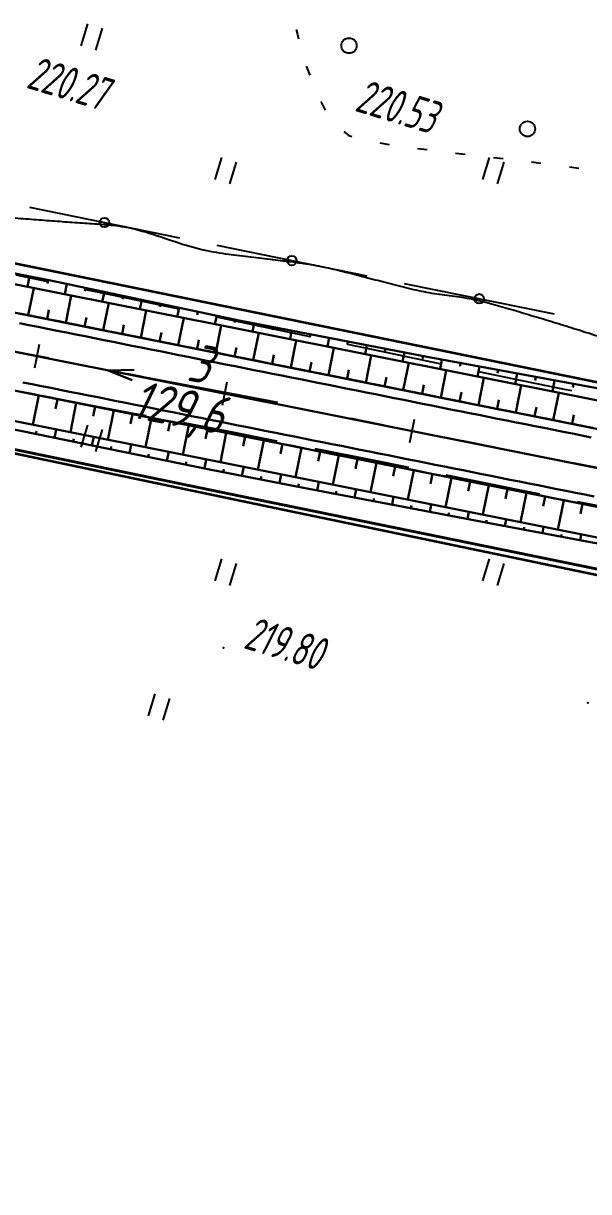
# Model space of a CAD drawing. Header units: millimetres. Extents: x -1799 to 6962, y -1020 to 4121.
# Drawn here: x 884.3 to 943.4, y 2958.7 to 3081 of the extents above; entities that cross this region are included whole.
import ezdxf

# ---------------------------------------------------------------- set-up
doc = ezdxf.new("R2010")
doc.units = ezdxf.units.MM
doc.linetypes.add('CONTI', pattern=[0])
doc.linetypes.add('STROT', pattern=[1.7, 0.5, -1.2])
for name, color, linetype, lineweight in [('10', 1, 'Continuous', 35), ('КОПИЯ_ОСЬ_13_ОТКОСЫ', 7, 'Continuous', 30), ('КОПИЯ_ОСЬ_ГРАНИЦЫ_ПОЛОС', 7, 'Continuous', 30), ('ОСЬ_ВЕРХ_ПОКРЫТИЯ_ГРАНИЦЫ_ПОЛОС', 7, 'Continuous', 30), ('ОСЬ_ВЕРХ_ПОКРЫТИЯ_ОСЬ', 1, 'Continuous', 30), ('Уклоны ПЧ', 5, 'Continuous', 30)]:
    doc.layers.add(name, color=color, linetype=linetype, lineweight=lineweight)
for name, color, linetype in [('_Ростелеком', 6, 'Continuous'), ('GOR_BDEFAULT', 212, 'CONTI'), ('PI_OTDEFAULT', 172, 'CONTI'), ('PI_TTDEFAULT', 5, 'CONTI'), ('PLN_O', 7, 'CONTI'), ('SIT_LDEFAULT', 7, 'CONTI'), ('ZAPSKDEFAULT', 7, 'CONTI'), ('КОПИЯ_ОСЬ_ТАНГЕНСЫ', 1, 'Continuous'), ('ОСЬ_ВЕРХ_ПОКРЫТИЯ_ПИКЕТЫ', 1, 'Continuous'), ('ОСЬ_ВЕРХ_ПОКРЫТИЯ_ТАНГЕНСЫ', 1, 'Continuous'), ('разметка', 7, 'Continuous')]:
    doc.layers.add(name, color=color, linetype=linetype)
doc.styles.add('eskd', font='spds.shx', dxfattribs={"width": 1.2, "oblique": 15})
doc.styles.add('STYLE1', font='romand.shx', dxfattribs={"width": 0.9})
doc.styles.add('ГОСТ', font='', dxfattribs={"oblique": 15, "height": 4})
doc.styles.get('ГОСТ').set_extended_font_data('GOST type A')
doc.linetypes.add('кабель_связи_проект.', pattern='A,10,-1,["/",STYLE1,S=3,R=0,X=0,Y=-1.5],-4.1', length=15.1)

# ---------------------------------------------------------------- blocks, each defined once
blk = doc.blocks.new('BL_2011')
at = {"color": 0}
for p, q in [((0, 0), (0, 2.4)), ((1.6, 0), (1.6, 2.4))]:
    blk.add_line(p, q, dxfattribs=at)
blk = doc.blocks.new('BL_2002')
at = {"color": 0}
blk.add_circle((0, 0), 0.8, dxfattribs=at)
blk = doc.blocks.new('Стрелка')
at = {"layer": 'Уклоны ПЧ', "ltscale": 2}
for points in [[(-0.02, -0.05), (-0.02, 17.97)], [(-0.02, -0.05), (-0.58, 2.62)], [(-0.02, -0.05), (0.53, 2.62)]]:
    blk.add_lwpolyline(points, dxfattribs=at)

msp = doc.modelspace()

# ---------------------------------------------------------------- linework, layer by layer
at = {"layer": '10'}
for points in [[(-360.39, 3343.98), (-65.03, 3344.87), (87.16, 3350.87), (108.64, 3348.19), (148.58, 3330.11), (255.1, 3267.82), (280.33, 3251.41), (314.65, 3229.09), (366.26, 3197.31), (410.92, 3168.51), (446.74, 3154.31), (486.35, 3141.69), (517.02, 3127.88), (586.85, 3116.46), (604.34, 3112.89), (723.31, 3088.59), (842.11, 3064.31), (1030.23, 3025.88), (1104.98, 3010.61)], [(1051.21, 3001.58), (974.51, 3016.91), (912.27, 3029.91), (802.72, 3052.77), (731.25, 3067.83), (636.78, 3087.13), (493.46, 3112.21), (494.99, 3106.72), (485.32, 3108.34), (431.47, 3127.8), (399.29, 3139.15), (370.15, 3158.46), (256.96, 3237.54), (178.33, 3282.64), (135.32, 3306.77), (116.47, 3313.34), (93.11, 3317.06), (-267.68, 3313.81), (-292.89, 3314.1), (-344.73, 3319.75)]]:
    msp.add_lwpolyline(points, dxfattribs=at)
at = {"layer": '_Ростелеком', "linetype": 'кабель_связи_проект.', "lineweight": 40, "ltscale": 0.25}
msp.add_lwpolyline([(493.48, 3112.58), (557.68, 3101.61), (635.13, 3087.42), (695.17, 3075.2), (745.34, 3064.92), (777.19, 3058.43), (806.91, 3052.19), (907.01, 3031.5), (1005.3, 3011.43), (1187.78, 2973.66)], dxfattribs=at)
at = {"layer": 'GOR_BDEFAULT', "color": 212, "elevation": 220, "flags": 128}
msp.add_lwpolyline([(1029.21, 3051.47), (1028.95, 3051.25), (1028.67, 3051), (1028.36, 3050.74), (1028.03, 3050.45), (1027.69, 3050.16), (1027.33, 3049.85), (1026.97, 3049.53), (1026.6, 3049.22), (1026.22, 3048.9), (1025.86, 3048.59), (1025.5, 3048.28), (1025.15, 3047.98), (1024.81, 3047.7), (1024.5, 3047.44), (1024.2, 3047.2), (1023.94, 3046.98), (1023.69, 3046.78), (1023.47, 3046.61), (1023.28, 3046.46), (1023.1, 3046.32), (1022.93, 3046.2), (1022.79, 3046.09), (1022.65, 3046), (1022.53, 3045.92), (1022.42, 3045.85), (1022.32, 3045.78), (1022.22, 3045.73), (1022.12, 3045.67), (1022.03, 3045.62), (1021.94, 3045.57), (1021.85, 3045.52), (1021.75, 3045.47), (1021.66, 3045.42), (1021.56, 3045.36), (1021.46, 3045.31), (1021.36, 3045.25), (1021.26, 3045.19), (1021.15, 3045.14), (1021.05, 3045.08), (1020.94, 3045.02), (1020.83, 3044.96), (1020.72, 3044.89), (1020.6, 3044.83), (1020.49, 3044.76), (1020.37, 3044.69), (1020.24, 3044.63), (1020.12, 3044.56), (1020, 3044.48), (1019.87, 3044.41), (1019.74, 3044.34), (1019.61, 3044.27), (1019.47, 3044.2), (1019.34, 3044.13), (1019.2, 3044.07), (1019.06, 3044), (1018.92, 3043.94), (1018.77, 3043.88), (1018.63, 3043.82), (1018.48, 3043.77), (1018.33, 3043.72), (1018.18, 3043.68), (1018.03, 3043.64), (1017.88, 3043.6), (1017.72, 3043.57), (1017.57, 3043.54), (1017.41, 3043.51), (1017.25, 3043.48), (1017.09, 3043.46), (1016.92, 3043.44), (1016.75, 3043.42), (1016.59, 3043.4), (1016.42, 3043.38), (1016.24, 3043.36), (1016.07, 3043.34), (1015.89, 3043.32), (1015.72, 3043.3), (1015.53, 3043.28), (1015.35, 3043.26), (1015.17, 3043.24), (1014.98, 3043.22), (1014.79, 3043.2), (1014.6, 3043.18), (1014.41, 3043.16), (1014.21, 3043.14), (1014.01, 3043.11), (1013.81, 3043.09), (1013.61, 3043.07), (1013.4, 3043.04), (1013.2, 3043.02), (1012.99, 3043), (1012.78, 3042.97), (1012.56, 3042.95), (1012.34, 3042.93), (1012.13, 3042.9), (1011.9, 3042.88), (1011.68, 3042.85), (1011.45, 3042.83), (1011.22, 3042.8), (1010.99, 3042.78), (1010.76, 3042.75), (1010.52, 3042.72), (1010.28, 3042.7), (1010.03, 3042.67), (1009.79, 3042.64), (1009.53, 3042.61), (1009.28, 3042.58), (1009.02, 3042.55), (1008.76, 3042.52), (1008.48, 3042.48), (1008.2, 3042.44), (1007.9, 3042.39), (1007.59, 3042.34), (1007.27, 3042.28), (1006.93, 3042.22), (1006.57, 3042.15), (1006.19, 3042.06), (1005.79, 3041.97), (1005.36, 3041.87), (1004.91, 3041.75), (1004.43, 3041.63), (1003.93, 3041.49), (1003.4, 3041.34), (1002.85, 3041.18), (1002.28, 3041.01), (1001.7, 3040.84), (1001.12, 3040.67), (1000.52, 3040.49), (999.93, 3040.31), (999.33, 3040.14), (998.75, 3039.97), (998.17, 3039.8), (997.61, 3039.65), (997.07, 3039.5), (996.55, 3039.37), (996.05, 3039.24), (995.59, 3039.14), (995.15, 3039.05), (994.74, 3038.97), (994.35, 3038.91), (993.98, 3038.85), (993.64, 3038.81), (993.31, 3038.77), (992.99, 3038.75), (992.69, 3038.73), (992.4, 3038.72), (992.12, 3038.71), (991.84, 3038.71), (991.57, 3038.71), (991.31, 3038.72), (991.04, 3038.72), (990.77, 3038.73), (990.5, 3038.73), (990.23, 3038.74), (989.96, 3038.74), (989.69, 3038.75), (989.41, 3038.75), (989.13, 3038.76), (988.86, 3038.77), (988.58, 3038.77), (988.3, 3038.78), (988.01, 3038.79), (987.73, 3038.79), (987.44, 3038.8), (987.15, 3038.81), (986.87, 3038.82), (986.57, 3038.83), (986.28, 3038.84), (985.99, 3038.85), (985.69, 3038.86), (985.4, 3038.87), (985.1, 3038.88), (984.8, 3038.9), (984.5, 3038.91), (984.2, 3038.93), (983.9, 3038.95), (983.59, 3038.98), (983.29, 3039.01), (982.98, 3039.04), (982.68, 3039.07), (982.37, 3039.11), (982.06, 3039.15), (981.75, 3039.2), (981.44, 3039.25), (981.13, 3039.3), (980.81, 3039.36), (980.5, 3039.42), (980.19, 3039.48), (979.87, 3039.55), (979.55, 3039.61), (979.24, 3039.68), (978.92, 3039.75), (978.6, 3039.83), (978.28, 3039.9), (977.96, 3039.97), (977.64, 3040.05), (977.32, 3040.13), (976.99, 3040.2), (976.67, 3040.28), (976.35, 3040.36), (976.02, 3040.44), (975.7, 3040.52), (975.37, 3040.6), (975.04, 3040.68), (974.71, 3040.76), (974.39, 3040.84), (974.06, 3040.92), (973.73, 3041), (973.4, 3041.08), (973.07, 3041.16), (972.73, 3041.25), (972.4, 3041.33), (972.07, 3041.41), (971.74, 3041.49), (971.4, 3041.58), (971.07, 3041.66), (970.74, 3041.74), (970.4, 3041.83), (970.07, 3041.91), (969.73, 3041.99), (969.39, 3042.08), (969.06, 3042.16), (968.72, 3042.24), (968.39, 3042.33), (968.05, 3042.41), (967.71, 3042.49), (967.38, 3042.58), (967.04, 3042.66), (966.71, 3042.74), (966.37, 3042.83), (966.05, 3042.91), (965.72, 3042.99), (965.41, 3043.07), (965.1, 3043.14), (964.79, 3043.22), (964.5, 3043.29), (964.21, 3043.36), (963.94, 3043.43), (963.68, 3043.49), (963.43, 3043.55), (963.19, 3043.6), (962.97, 3043.65), (962.76, 3043.7), (962.56, 3043.75), (962.37, 3043.79), (962.19, 3043.83), (962.01, 3043.87), (961.84, 3043.91), (961.66, 3043.94), (961.49, 3043.98), (961.31, 3044.02), (961.13, 3044.06), (960.94, 3044.1), (960.74, 3044.14), (960.54, 3044.19), (960.32, 3044.24), (960.09, 3044.3), (959.84, 3044.35), (959.59, 3044.41), (959.32, 3044.48), (959.04, 3044.55), (958.75, 3044.62), (958.46, 3044.69), (958.15, 3044.76), (957.84, 3044.84), (957.53, 3044.92), (957.21, 3044.99), (956.89, 3045.07), (956.57, 3045.15), (956.24, 3045.23), (955.92, 3045.31), (955.59, 3045.4), (955.27, 3045.48), (954.94, 3045.56), (954.62, 3045.63), (954.3, 3045.71), (953.98, 3045.79), (953.66, 3045.87), (953.34, 3045.95), (953.03, 3046.03), (952.71, 3046.1), (952.39, 3046.18), (952.08, 3046.25), (951.77, 3046.33), (951.45, 3046.4), (951.14, 3046.48), (950.83, 3046.55), (950.52, 3046.62), (950.22, 3046.69), (949.91, 3046.76), (949.61, 3046.83), (949.3, 3046.9), (949, 3046.98), (948.7, 3047.05), (948.4, 3047.12), (948.1, 3047.19), (947.81, 3047.26), (947.51, 3047.34), (947.22, 3047.41), (946.92, 3047.49), (946.63, 3047.57), (946.34, 3047.65), (946.05, 3047.73), (945.77, 3047.81), (945.48, 3047.9), (945.2, 3047.98), (944.91, 3048.07), (944.63, 3048.16), (944.35, 3048.24), (944.07, 3048.33), (943.79, 3048.42), (943.51, 3048.51), (943.24, 3048.59), (942.96, 3048.68), (942.69, 3048.77), (942.41, 3048.86), (942.14, 3048.94), (941.87, 3049.03), (941.6, 3049.11), (941.33, 3049.2), (941.06, 3049.28), (940.79, 3049.36), (940.53, 3049.44), (940.26, 3049.53), (939.99, 3049.61), (939.73, 3049.69), (939.47, 3049.77), (939.2, 3049.85), (938.94, 3049.93), (938.68, 3050.01), (938.42, 3050.08), (938.16, 3050.16), (937.91, 3050.24), (937.65, 3050.32), (937.39, 3050.39), (937.14, 3050.47), (936.88, 3050.55), (936.63, 3050.62), (936.38, 3050.7), (936.12, 3050.78), (935.87, 3050.85), (935.62, 3050.93), (935.37, 3051), (935.12, 3051.07), (934.87, 3051.15), (934.63, 3051.22), (934.38, 3051.29), (934.13, 3051.36), (933.89, 3051.43), (933.64, 3051.5), (933.4, 3051.57), (933.15, 3051.64), (932.91, 3051.71), (932.66, 3051.77), (932.41, 3051.83), (932.17, 3051.89), (931.92, 3051.95), (931.67, 3052), (931.42, 3052.06), (931.17, 3052.11), (930.92, 3052.15), (930.67, 3052.2), (930.41, 3052.24), (930.16, 3052.28), (929.9, 3052.32), (929.65, 3052.35), (929.39, 3052.39), (929.13, 3052.42), (928.87, 3052.45), (928.61, 3052.49), (928.34, 3052.52), (928.08, 3052.56), (927.81, 3052.6), (927.55, 3052.64), (927.28, 3052.68), (927.01, 3052.72), (926.75, 3052.77), (926.48, 3052.82), (926.21, 3052.87), (925.94, 3052.93), (925.66, 3052.99), (925.39, 3053.05), (925.12, 3053.11), (924.85, 3053.18), (924.58, 3053.24), (924.31, 3053.31), (924.04, 3053.38), (923.76, 3053.44), (923.49, 3053.51), (923.22, 3053.58), (922.95, 3053.65), (922.69, 3053.72), (922.42, 3053.79), (922.15, 3053.85), (921.89, 3053.92), (921.62, 3053.99), (921.36, 3054.06), (921.09, 3054.12), (920.83, 3054.19), (920.57, 3054.26), (920.31, 3054.33), (920.05, 3054.39), (919.79, 3054.46), (919.53, 3054.52), (919.27, 3054.59), (919.01, 3054.66), (918.76, 3054.72), (918.5, 3054.79), (918.24, 3054.86), (917.99, 3054.92), (917.73, 3054.98), (917.48, 3055.05), (917.23, 3055.11), (916.97, 3055.17), (916.72, 3055.23), (916.46, 3055.29), (916.21, 3055.35), (915.95, 3055.41), (915.7, 3055.46), (915.44, 3055.51), (915.18, 3055.57), (914.92, 3055.61), (914.66, 3055.66), (914.4, 3055.7), (914.14, 3055.75), (913.88, 3055.79), (913.62, 3055.83), (913.35, 3055.87), (913.09, 3055.9), (912.82, 3055.94), (912.55, 3055.98), (912.29, 3056.01), (912.02, 3056.04), (911.74, 3056.08), (911.47, 3056.11), (911.2, 3056.14), (910.92, 3056.18), (910.65, 3056.21), (910.37, 3056.24), (910.09, 3056.28), (909.81, 3056.31), (909.53, 3056.35), (909.24, 3056.38), (908.96, 3056.41), (908.67, 3056.45), (908.38, 3056.48), (908.1, 3056.51), (907.81, 3056.55), (907.51, 3056.58), (907.22, 3056.62), (906.93, 3056.65), (906.63, 3056.69), (906.34, 3056.72), (906.04, 3056.76), (905.74, 3056.8), (905.43, 3056.84), (905.12, 3056.89), (904.81, 3056.93), (904.49, 3056.99), (904.17, 3057.04), (903.84, 3057.11), (903.51, 3057.17), (903.17, 3057.25), (902.82, 3057.33), (902.46, 3057.42), (902.09, 3057.51), (901.72, 3057.62), (901.34, 3057.73), (900.95, 3057.85), (900.56, 3057.98), (900.17, 3058.1), (899.77, 3058.23), (899.38, 3058.36), (898.98, 3058.5), (898.59, 3058.63), (898.21, 3058.75), (897.82, 3058.88), (897.45, 3059), (897.08, 3059.11), (896.73, 3059.21), (896.38, 3059.31), (896.05, 3059.4), (895.73, 3059.47), (895.42, 3059.54), (895.12, 3059.6), (894.83, 3059.66), (894.55, 3059.7), (894.28, 3059.74), (894.01, 3059.78), (893.75, 3059.81), (893.49, 3059.84), (893.23, 3059.86), (892.98, 3059.88), (892.73, 3059.9), (892.48, 3059.92), (892.23, 3059.94), (891.98, 3059.95), (891.73, 3059.97), (891.48, 3059.99), (891.22, 3060.01), (890.97, 3060.03), (890.71, 3060.04), (890.45, 3060.06), (890.2, 3060.08), (889.94, 3060.1), (889.68, 3060.12), (889.41, 3060.14), (889.15, 3060.15), (888.89, 3060.17), (888.62, 3060.19), (888.36, 3060.21), (888.09, 3060.23), (887.83, 3060.25), (887.56, 3060.27), (887.29, 3060.29), (887.02, 3060.31), (886.75, 3060.33), (886.47, 3060.35), (886.2, 3060.37), (885.93, 3060.39), (885.65, 3060.41), (885.37, 3060.43), (885.1, 3060.45), (884.82, 3060.47), (884.54, 3060.49), (884.26, 3060.51), (883.98, 3060.53), (883.7, 3060.56), (883.42, 3060.58), (883.13, 3060.6), (882.85, 3060.63), (882.57, 3060.66), (882.29, 3060.7), (882.01, 3060.73), (881.74, 3060.78), (881.46, 3060.83), (881.19, 3060.88), (880.91, 3060.94), (880.65, 3061.01), (880.38, 3061.09), (880.12, 3061.18), (879.86, 3061.27), (879.6, 3061.37), (879.35, 3061.48), (879.1, 3061.6), (878.85, 3061.72), (878.61, 3061.85), (878.37, 3061.99), (878.13, 3062.12), (877.9, 3062.27), (877.67, 3062.41), (877.44, 3062.55), (877.22, 3062.7), (877, 3062.84), (876.78, 3062.99), (876.57, 3063.13), (876.36, 3063.28), (876.15, 3063.42), (875.95, 3063.55), (875.75, 3063.69), (875.55, 3063.82), (875.36, 3063.95), (875.16, 3064.08), (874.97, 3064.21), (874.79, 3064.34), (874.6, 3064.46), (874.42, 3064.58), (874.24, 3064.7), (874.07, 3064.82), (873.89, 3064.94), (873.72, 3065.06), (873.55, 3065.17), (873.38, 3065.28), (873.21, 3065.4), (873.02, 3065.52), (872.82, 3065.65), (872.59, 3065.78), (872.35, 3065.92), (872.08, 3066.08), (871.77, 3066.24), (871.43, 3066.43), (871.05, 3066.63), (870.63, 3066.84), (870.15, 3067.08), (869.63, 3067.34), (869.04, 3067.63), (868.4, 3067.94), (867.7, 3068.27), (866.96, 3068.62), (866.18, 3068.99), (865.37, 3069.37), (864.54, 3069.76), (863.7, 3070.15), (862.85, 3070.54), (862.01, 3070.94), (861.18, 3071.32), (860.37, 3071.7), (859.59, 3072.06), (858.84, 3072.41), (858.15, 3072.73), (857.5, 3073.04), (856.91, 3073.31), (856.39, 3073.56), (855.91, 3073.79), (855.49, 3074), (855.11, 3074.18), (854.77, 3074.35), (854.47, 3074.5), (854.21, 3074.63), (853.97, 3074.75), (853.76, 3074.86), (853.58, 3074.96), (853.41, 3075.05), (853.26, 3075.13), (853.11, 3075.21), (852.98, 3075.29), (852.84, 3075.36), (852.71, 3075.43), (852.59, 3075.5), (852.46, 3075.57), (852.34, 3075.64), (852.22, 3075.71), (852.1, 3075.78), (851.99, 3075.84), (851.87, 3075.9), (851.76, 3075.97), (851.65, 3076.03), (851.55, 3076.09), (851.44, 3076.14), (851.34, 3076.2), (851.24, 3076.26), (851.14, 3076.31), (851.04, 3076.37), (850.95, 3076.42), (850.85, 3076.47), (850.75, 3076.52), (850.66, 3076.57), (850.56, 3076.62), (850.46, 3076.67), (850.36, 3076.71), (850.25, 3076.76), (850.14, 3076.8), (850.03, 3076.84), (849.91, 3076.88), (849.79, 3076.92), (849.66, 3076.96), (849.53, 3077), (849.38, 3077.03), (849.22, 3077.07), (849.03, 3077.12), (848.82, 3077.17), (848.56, 3077.23), (848.27, 3077.3), (847.93, 3077.39), (847.54, 3077.49), (847.09, 3077.61), (846.58, 3077.75), (846, 3077.91), (845.34, 3078.1), (844.6, 3078.31), (843.77, 3078.55)], dxfattribs=at)
at = {"layer": 'PI_TTDEFAULT', "color": 5}
for p in [(918.32, 3069.24, 220.53), (905.21, 3015.64, 219.8), (943.32, 3009.87, 219.83)]:
    msp.add_point(p, dxfattribs=at)
at = {"layer": 'PLN_O'}
for p, q in [((884.93, 3061.74), (900.61, 3058.55)), ((904.53, 3057.75), (920.21, 3054.56)), ((924.13, 3053.76), (939.81, 3050.57))]:
    msp.add_line(p, q, dxfattribs=at)
for centre in [(892.77, 3060.14), (912.37, 3056.15), (931.97, 3052.16)]:
    msp.add_circle(centre, 0.5, dxfattribs=at)
at = {"layer": 'SIT_LDEFAULT', "color": 7}
for p, q in [((912.84, 3080.34), (912.97, 3079.8)), ((912.97, 3079.8), (913.08, 3079.37)), ((913.91, 3076.49), (913.92, 3076.44)), ((913.92, 3076.44), (914.25, 3075.54)), ((915.41, 3072.79), (915.74, 3072.1)), ((915.74, 3072.1), (915.87, 3071.9)), ((917.81, 3069.65), (918.32, 3069.24)), ((918.32, 3069.23), (918.65, 3069.14)), ((921.57, 3068.46), (922.56, 3068.3)), ((925.53, 3067.88), (926.52, 3067.76)), ((929.5, 3067.4), (930.49, 3067.29)), ((933.47, 3066.95), (934.46, 3066.83)), ((937.45, 3066.48), (938.42, 3066.36)), ((941.41, 3065.95), (942.4, 3065.82)), ((886.9, 3053.93), (883.54, 3054.62)), ((893.57, 3052.54), (890.81, 3053.11)), ((898.59, 3051.49), (893.57, 3052.55)), ((900.6, 3051.06), (898.59, 3051.48)), ((908.43, 3049.41), (904.51, 3050.23)), ((913.15, 3048.42), (908.43, 3049.41)), ((914.3, 3048.18), (913.15, 3048.42)), ((922.4, 3046.49), (918.22, 3047.36)), ((927.02, 3045.54), (922.4, 3046.49)), ((928.01, 3045.33), (927.02, 3045.54)), ((936.28, 3043.62), (931.93, 3044.52)), ((940.9, 3042.67), (936.28, 3043.62)), ((941.71, 3042.51), (940.9, 3042.68)), ((887.27, 3041.84), (890.97, 3041.11)), ((890.97, 3041.11), (895.88, 3040.17)), ((895.88, 3040.17), (897.09, 3039.94)), ((901.02, 3039.2), (905.74, 3038.3)), ((905.74, 3038.29), (910.6, 3037.34)), ((910.6, 3037.34), (910.84, 3037.29)), ((914.77, 3036.5), (915.52, 3036.35)), ((915.52, 3036.35), (920.59, 3035.33)), ((920.59, 3035.33), (924.56, 3034.53)), ((928.48, 3033.74), (931.06, 3033.22)), ((931.06, 3033.21), (936.35, 3032.14)), ((936.35, 3032.14), (938.28, 3031.75)), ((942.2, 3030.96), (946.86, 3030.02))]:
    msp.add_line(p, q, dxfattribs=at)
at = {"layer": 'КОПИЯ_ОСЬ_13_ОТКОСЫ'}
for points in [[(520.07, 3126.21), (534.01, 3123.15), (534.69, 3123), (544.48, 3120.94), (553.58, 3119.04), (573.18, 3115.04), (592.8, 3111.15), (671.32, 3095.86), (730.18, 3084.19), (788.99, 3072.32), (808.63, 3068.52), (828.26, 3064.68), (965.55, 3037.28), (985.16, 3033.34), (1004.74, 3029.28), (1024.35, 3025.36), (1044.01, 3021.69)], [(520.07, 3126.21), (534.01, 3123.15), (534.69, 3123), (544.48, 3120.94), (553.58, 3119.04), (573.18, 3115.04), (592.8, 3111.15), (671.32, 3095.86), (730.18, 3084.19), (788.99, 3072.32), (808.63, 3068.52), (828.26, 3064.68), (965.55, 3037.28), (985.16, 3033.34), (1004.74, 3029.28), (1024.35, 3025.36), (1044.01, 3021.69)], [(523.43, 3122.71), (534.19, 3120.48), (1129.35, 3001.58)], [(522.32, 3114.7), (1120.31, 2995.23)], [(526.95, 3109.81), (536.8, 3108.04), (541.72, 3107.14), (550.86, 3105.43), (570.51, 3101.67), (590.13, 3097.8), (668.57, 3082.06), (805.88, 3054.79), (825.51, 3050.93), (962.79, 3023.48), (982.41, 3019.59), (992.23, 3017.72), (1002.05, 3015.82), (1021.68, 3011.99), (1041.34, 3008.28)], [(730.32, 3084.91), (789.12, 3072.95), (808.75, 3069.12), (848.03, 3061.58), (867.7, 3057.92), (887.32, 3054.04), (906.88, 3049.88), (926.52, 3046.1), (946.18, 3042.44), (985.26, 3033.87), (1004.84, 3029.79), (1024.44, 3025.78), (1044.09, 3022.08)], [(766.53, 3061.98), (786.19, 3058.29), (805.71, 3053.94), (815.53, 3052.03), (825.34, 3050.09), (844.96, 3046.21), (884.17, 3038.3), (903.76, 3034.29), (913.58, 3032.38), (933.23, 3028.65), (943.06, 3026.81), (962.73, 3023.17), (972.55, 3021.3), (982.37, 3019.42), (1002.01, 3015.62), (1021.63, 3011.73), (1041.29, 3008.07)], [(884.94, 3054.51), (884.72, 3053.41)], [(886.9, 3054.12), (886.83, 3053.76)], [(888.85, 3053.71), (888.63, 3052.63)], [(884.81, 3050.43), (885.38, 3053.28)], [(888.73, 3049.65), (889.3, 3052.5)], [(890.81, 3053.3), (890.73, 3052.94)], [(892.77, 3052.88), (892.55, 3051.85)], [(894.72, 3052.46), (894.65, 3052.12)], [(886.77, 3050.04), (886.96, 3050.99)], [(892.65, 3048.87), (893.22, 3051.72)], [(896.68, 3052.05), (896.47, 3051.07)], [(898.64, 3051.63), (898.57, 3051.31)], [(900.59, 3051.22), (900.39, 3050.28)], [(890.69, 3049.26), (890.88, 3050.21)], [(896.58, 3048.08), (897.15, 3050.93)], [(900.5, 3047.3), (901.07, 3050.15)], [(902.55, 3050.8), (902.48, 3050.49)], [(904.51, 3050.38), (904.32, 3049.5)], [(906.46, 3049.97), (906.4, 3049.67)], [(894.61, 3048.47), (894.8, 3049.42)], [(898.54, 3047.69), (898.73, 3048.64)], [(904.42, 3046.52), (904.99, 3049.37)], [(908.42, 3049.58), (908.26, 3048.72)], [(908.34, 3045.73), (908.91, 3048.58)], [(910.39, 3049.2), (910.33, 3048.92)], [(912.35, 3048.83), (912.18, 3047.93)], [(902.46, 3046.91), (902.65, 3047.86)], [(912.27, 3044.95), (912.84, 3047.8)], [(914.32, 3048.45), (914.26, 3048.15)], [(916.28, 3048.07), (916.1, 3047.15)], [(918.24, 3047.69), (918.18, 3047.39)], [(920.21, 3047.32), (920.03, 3046.37)], [(906.38, 3046.12), (906.57, 3047.07)], [(910.3, 3045.34), (910.49, 3046.29)], [(916.19, 3044.17), (916.76, 3047.02)], [(920.11, 3043.38), (920.68, 3046.24)], [(922.17, 3046.94), (922.11, 3046.62)], [(924.14, 3046.56), (923.95, 3045.58)], [(926.1, 3046.18), (926.04, 3045.86)], [(914.23, 3044.56), (914.42, 3045.51)], [(924.03, 3042.6), (924.6, 3045.45)], [(928.07, 3045.81), (927.88, 3044.8)], [(930.03, 3045.45), (929.97, 3045.11)], [(932, 3045.08), (931.8, 3044.02)], [(918.15, 3043.77), (918.34, 3044.72)], [(922.07, 3042.99), (922.26, 3043.94)], [(927.96, 3041.81), (928.53, 3044.67)], [(931.88, 3041.03), (932.45, 3043.89)], [(933.96, 3044.71), (933.9, 3044.36)], [(935.93, 3044.35), (935.72, 3043.24)], [(937.9, 3043.98), (937.83, 3043.61)], [(925.99, 3042.21), (926.18, 3043.16)], [(935.8, 3040.25), (936.37, 3043.11)], [(939.86, 3043.62), (939.65, 3042.45)], [(941.83, 3043.25), (941.76, 3042.86)], [(885.91, 3042.06), (885.29, 3038.98)], [(887.87, 3041.67), (887.66, 3040.64)], [(889.83, 3041.28), (889.22, 3038.19)], [(929.92, 3041.42), (930.11, 3042.37)], [(933.84, 3040.64), (934.03, 3041.59)], [(939.72, 3039.46), (940.29, 3042.32)], [(891.79, 3040.88), (891.59, 3039.86)], [(893.75, 3040.49), (893.14, 3037.41)], [(895.71, 3040.1), (895.51, 3039.07)], [(937.76, 3039.86), (937.95, 3040.81)], [(941.68, 3039.07), (941.87, 3040.02)], [(897.68, 3039.71), (897.06, 3036.63)], [(899.64, 3039.32), (899.43, 3038.29)], [(901.6, 3038.93), (900.98, 3035.84)], [(885.59, 3038.01), (885.65, 3038.3)], [(887.55, 3037.61), (887.73, 3038.49)], [(891.47, 3036.81), (891.66, 3037.71)], [(903.56, 3038.53), (903.35, 3037.51)], [(905.52, 3038.14), (904.9, 3035.06)], [(907.48, 3037.75), (907.28, 3036.72)], [(889.51, 3037.21), (889.57, 3037.5)], [(893.43, 3036.41), (893.49, 3036.71)], [(895.39, 3036), (895.58, 3036.92)], [(909.44, 3037.36), (908.83, 3034.27)], [(911.4, 3036.97), (911.2, 3035.94)], [(913.37, 3036.57), (912.75, 3033.49)], [(897.35, 3035.6), (897.41, 3035.91)], [(899.31, 3035.2), (899.5, 3036.14)], [(901.27, 3034.8), (901.33, 3035.11)], [(903.23, 3034.4), (903.42, 3035.35)], [(915.33, 3036.18), (915.12, 3035.15)], [(917.29, 3035.79), (916.67, 3032.7)], [(919.25, 3035.4), (919.04, 3034.37)], [(905.19, 3034.01), (905.25, 3034.33)], [(907.15, 3033.63), (907.34, 3034.57)], [(921.21, 3035.01), (920.59, 3031.92)], [(923.17, 3034.62), (922.97, 3033.59)], [(925.13, 3034.22), (924.52, 3031.14)], [(909.12, 3033.25), (909.18, 3033.56)], [(911.08, 3032.87), (911.26, 3033.79)], [(913.04, 3032.49), (913.1, 3032.8)], [(915.01, 3032.11), (915.18, 3033)], [(927.09, 3033.83), (926.89, 3032.8)], [(929.06, 3033.44), (928.44, 3030.35)], [(931.02, 3033.05), (930.81, 3032.02)], [(932.98, 3032.66), (932.36, 3029.57)], [(916.97, 3031.74), (917.03, 3032.03)], [(918.94, 3031.36), (919.1, 3032.22)], [(922.87, 3030.62), (923.02, 3031.44)], [(934.94, 3032.26), (934.73, 3031.24)], [(936.9, 3031.87), (936.28, 3028.78)], [(938.86, 3031.48), (938.66, 3030.45)], [(920.9, 3030.99), (920.96, 3031.27)], [(924.83, 3030.24), (924.88, 3030.52)], [(926.8, 3029.87), (926.94, 3030.65)], [(940.82, 3031.09), (940.21, 3028)], [(942.78, 3030.7), (942.58, 3029.67)], [(928.76, 3029.49), (928.81, 3029.75)], [(930.73, 3029.12), (930.87, 3029.87)], [(932.69, 3028.75), (932.74, 3029)], [(934.66, 3028.38), (934.79, 3029.08)], [(936.62, 3028.01), (936.67, 3028.25)], [(938.59, 3027.64), (938.71, 3028.3)], [(940.55, 3027.28), (940.59, 3027.5)], [(942.52, 3026.91), (942.63, 3027.51)]]:
    msp.add_lwpolyline(points, dxfattribs=at)
at = {"layer": 'КОПИЯ_ОСЬ_ГРАНИЦЫ_ПОЛОС'}
for points in [[(884.09, 3050.58), (885.07, 3050.38), (886.05, 3050.19), (887.03, 3049.99), (888.01, 3049.8), (888.99, 3049.6), (889.97, 3049.41), (890.95, 3049.21), (891.93, 3049.01), (892.91, 3048.82), (893.89, 3048.62), (894.87, 3048.43), (895.85, 3048.23), (896.83, 3048.03), (897.81, 3047.84), (898.79, 3047.64), (899.77, 3047.45), (900.75, 3047.25), (901.73, 3047.06), (902.71, 3046.86), (903.69, 3046.66), (904.67, 3046.47), (905.65, 3046.27), (906.63, 3046.08), (907.61, 3045.88), (908.59, 3045.69), (909.57, 3045.49), (910.55, 3045.29), (911.53, 3045.1), (912.51, 3044.9), (913.49, 3044.71), (914.47, 3044.51), (915.45, 3044.31), (916.43, 3044.12), (917.41, 3043.92), (918.39, 3043.73), (919.37, 3043.53), (920.35, 3043.34), (921.33, 3043.14), (922.31, 3042.94), (923.29, 3042.75), (924.27, 3042.55), (925.25, 3042.36), (926.23, 3042.16), (927.21, 3041.97), (928.19, 3041.77), (929.17, 3041.57), (930.15, 3041.38), (931.13, 3041.18), (932.11, 3040.99), (933.09, 3040.79), (934.07, 3040.59), (935.05, 3040.4), (936.03, 3040.2), (937.01, 3040.01), (937.99, 3039.81), (938.97, 3039.62), (939.95, 3039.42), (940.93, 3039.22), (941.91, 3039.03), (942.89, 3038.83), (943.87, 3038.64)], [(884.03, 3042.43), (885.01, 3042.24), (885.99, 3042.04), (886.97, 3041.85), (887.95, 3041.65), (888.93, 3041.45), (889.91, 3041.26), (890.89, 3041.06), (891.87, 3040.87), (892.85, 3040.67), (893.83, 3040.47), (894.81, 3040.28), (895.79, 3040.08), (896.77, 3039.89), (897.75, 3039.69), (898.73, 3039.5), (899.71, 3039.3), (900.69, 3039.1), (901.67, 3038.91), (902.65, 3038.71), (903.63, 3038.52), (904.61, 3038.32), (905.59, 3038.13), (906.57, 3037.93), (907.55, 3037.73), (908.53, 3037.54), (909.51, 3037.34), (910.49, 3037.15), (911.47, 3036.95), (912.45, 3036.76), (913.43, 3036.56), (914.41, 3036.36), (915.39, 3036.17), (916.37, 3035.97), (917.35, 3035.78), (918.33, 3035.58), (919.31, 3035.38), (920.29, 3035.19), (921.27, 3034.99), (922.25, 3034.8), (923.23, 3034.6), (924.21, 3034.41), (925.19, 3034.21), (926.17, 3034.01), (927.15, 3033.82), (928.13, 3033.62), (929.11, 3033.43), (930.09, 3033.23), (931.07, 3033.04), (932.05, 3032.84), (933.03, 3032.64), (934.01, 3032.45), (934.99, 3032.25), (935.97, 3032.06), (936.95, 3031.86), (937.93, 3031.67), (938.91, 3031.47), (939.89, 3031.27), (940.87, 3031.08), (941.85, 3030.88), (942.83, 3030.69), (943.81, 3030.49)]]:
    msp.add_lwpolyline(points, dxfattribs=at)
at = {"layer": 'КОПИЯ_ОСЬ_ТАНГЕНСЫ'}
msp.add_line((430.51, 3137.11), (1323.41, 2958.74), dxfattribs=at)
at = {"layer": 'ОСЬ_ВЕРХ_ПОКРЫТИЯ_ГРАНИЦЫ_ПОЛОС', "linetype": 'Continuous'}
for points in [[(883.84, 3050.63), (884.82, 3050.43), (885.8, 3050.24), (886.78, 3050.04), (887.76, 3049.85), (888.74, 3049.65), (889.72, 3049.46), (890.7, 3049.26), (891.68, 3049.06), (892.66, 3048.87), (893.63, 3048.67), (894.61, 3048.48), (895.59, 3048.28), (896.57, 3048.09), (897.55, 3047.89), (898.53, 3047.69), (899.51, 3047.5), (900.49, 3047.3), (901.47, 3047.11), (902.45, 3046.91), (903.43, 3046.72), (904.41, 3046.52), (905.39, 3046.32), (906.37, 3046.13), (907.35, 3045.93), (908.33, 3045.74), (909.31, 3045.54), (910.28, 3045.35), (911.26, 3045.15), (912.24, 3044.96), (913.22, 3044.76), (914.2, 3044.56), (915.18, 3044.37), (916.16, 3044.17), (917.14, 3043.98), (918.12, 3043.78), (919.1, 3043.59), (920.08, 3043.39), (921.06, 3043.19), (922.04, 3043), (923.02, 3042.8), (924, 3042.61), (924.98, 3042.41), (925.96, 3042.22), (926.93, 3042.02), (927.91, 3041.82), (928.89, 3041.63), (929.87, 3041.43), (930.85, 3041.24), (931.83, 3041.04), (932.81, 3040.85), (933.79, 3040.65), (934.77, 3040.46), (935.75, 3040.26), (936.73, 3040.06), (937.71, 3039.87), (938.69, 3039.67), (939.67, 3039.48), (940.65, 3039.28), (941.63, 3039.09), (942.61, 3038.89), (943.58, 3038.69)], [(943.68, 3037.66), (942.7, 3037.85), (941.72, 3038.05), (940.74, 3038.24), (939.76, 3038.44), (938.78, 3038.64), (937.8, 3038.83), (936.82, 3039.03), (935.84, 3039.22), (934.86, 3039.42), (933.88, 3039.61), (932.9, 3039.81), (931.92, 3040.01), (930.94, 3040.2), (929.96, 3040.4), (928.98, 3040.59), (928, 3040.79), (927.01, 3040.98), (926.03, 3041.18), (925.05, 3041.38), (924.07, 3041.57), (923.09, 3041.77), (922.11, 3041.96), (921.13, 3042.16), (920.15, 3042.36), (919.17, 3042.55), (918.19, 3042.75), (917.21, 3042.94), (916.23, 3043.14), (915.25, 3043.33), (914.27, 3043.53), (913.29, 3043.73), (912.31, 3043.92), (911.33, 3044.12), (910.35, 3044.31), (909.37, 3044.51), (908.39, 3044.7), (907.41, 3044.9), (906.43, 3045.1), (905.45, 3045.29), (904.47, 3045.49), (903.49, 3045.68), (902.51, 3045.88), (901.53, 3046.08), (900.55, 3046.27), (899.57, 3046.47), (898.59, 3046.66), (897.61, 3046.86), (896.63, 3047.05), (895.65, 3047.25), (894.67, 3047.45), (893.69, 3047.64), (892.71, 3047.84), (891.73, 3048.03), (890.75, 3048.23), (889.77, 3048.42), (888.79, 3048.62), (887.81, 3048.82), (886.83, 3049.01), (885.85, 3049.21), (884.87, 3049.4), (883.89, 3049.6)]]:
    msp.add_lwpolyline(points, dxfattribs=at)
at = {"layer": 'ОСЬ_ВЕРХ_ПОКРЫТИЯ_ГРАНИЦЫ_ПОЛОС', "linetype": 'Continuous', "lineweight": 30}
for points in [[(943.81, 3030.49), (942.83, 3030.69), (941.85, 3030.88), (940.87, 3031.08), (939.89, 3031.27), (938.91, 3031.47), (937.93, 3031.67), (936.95, 3031.86), (935.97, 3032.06), (934.99, 3032.25), (934.01, 3032.45), (933.03, 3032.64), (932.05, 3032.84), (931.07, 3033.04), (930.09, 3033.23), (929.11, 3033.43), (928.13, 3033.62), (927.15, 3033.82), (926.17, 3034.01), (925.19, 3034.21), (924.21, 3034.41), (923.23, 3034.6), (922.25, 3034.8), (921.27, 3034.99), (920.29, 3035.19), (919.31, 3035.38), (918.33, 3035.58), (917.35, 3035.78), (916.37, 3035.97), (915.39, 3036.17), (914.41, 3036.36), (913.43, 3036.56), (912.45, 3036.76), (911.47, 3036.95), (910.49, 3037.15), (909.51, 3037.34), (908.53, 3037.54), (907.55, 3037.73), (906.57, 3037.93), (905.59, 3038.13), (904.61, 3038.32), (903.63, 3038.52), (902.65, 3038.71), (901.67, 3038.91), (900.69, 3039.1), (899.71, 3039.3), (898.73, 3039.5), (897.75, 3039.69), (896.77, 3039.89), (895.79, 3040.08), (894.81, 3040.28), (893.83, 3040.47), (892.85, 3040.67), (891.87, 3040.87), (890.89, 3041.06), (889.91, 3041.26), (888.93, 3041.45), (887.95, 3041.65), (886.97, 3041.85), (885.99, 3042.04), (885.01, 3042.24), (884.03, 3042.43)], [(944.01, 3031.47), (943.03, 3031.67), (942.05, 3031.86), (941.07, 3032.06), (940.09, 3032.25), (939.11, 3032.45), (938.13, 3032.65), (937.15, 3032.84), (936.17, 3033.04), (935.19, 3033.23), (934.21, 3033.43), (933.23, 3033.62), (932.25, 3033.82), (931.27, 3034.02), (930.29, 3034.21), (929.31, 3034.41), (928.33, 3034.6), (927.35, 3034.8), (926.37, 3035), (925.39, 3035.19), (924.41, 3035.39), (923.43, 3035.58), (922.45, 3035.78), (921.47, 3035.97), (920.49, 3036.17), (919.51, 3036.37), (918.53, 3036.56), (917.55, 3036.76), (916.57, 3036.95), (915.59, 3037.15), (914.61, 3037.34), (913.63, 3037.54), (912.65, 3037.74), (911.67, 3037.93), (910.69, 3038.13), (909.71, 3038.32), (908.73, 3038.52), (907.75, 3038.71), (906.77, 3038.91), (905.79, 3039.11), (904.81, 3039.3), (903.83, 3039.5), (902.85, 3039.69), (901.87, 3039.89), (900.89, 3040.08), (899.91, 3040.28), (898.93, 3040.48), (897.95, 3040.67), (896.97, 3040.87), (895.99, 3041.06), (895.01, 3041.26), (894.03, 3041.46), (893.05, 3041.65), (892.07, 3041.85), (891.09, 3042.04), (890.11, 3042.24), (889.13, 3042.43), (888.15, 3042.63), (887.17, 3042.83), (886.19, 3043.02), (885.21, 3043.22), (884.23, 3043.41)]]:
    msp.add_lwpolyline(points, dxfattribs=at)
at = {"layer": 'ОСЬ_ВЕРХ_ПОКРЫТИЯ_ОСЬ'}
msp.add_lwpolyline([(524.68, 3118.3), (533.4, 3116.55), (533.4, 3116.55), (1120.98, 2999.18)], dxfattribs=at)
at = {"layer": 'ОСЬ_ВЕРХ_ПОКРЫТИЯ_ПИКЕТЫ'}
for p, q in [((885.5, 3044.94), (885.99, 3047.4)), ((905.11, 3041.03), (905.6, 3043.48)), ((924.72, 3037.11), (925.21, 3039.56))]:
    msp.add_line(p, q, dxfattribs=at)
at = {"layer": 'ОСЬ_ВЕРХ_ПОКРЫТИЯ_ТАНГЕНСЫ'}
msp.add_line((430.51, 3137.11), (1323.41, 2958.74), dxfattribs=at)
at = {"layer": 'разметка', "linetype": 'STROT', "lineweight": 30, "ltscale": 7}
msp.add_lwpolyline([(-644.71, 3539.46), (-644.71, 3539.46, 0.010848), (-599.22, 3492.38, 0.026039), (-521.3, 3423.36, 0.004471), (-497.65, 3404.9, 0.012597), (-469.15, 3383.51, 0.122053), (-334.33, 3332.01, 0.036279), (-244.45, 3330.03), (-14.07, 3336.49, -0.037498), (75.82, 3334.51, -0.079736), (167.16, 3308.13, -0.037499), (244.27, 3261.88), (343.34, 3195.51, 0.037498), (420.44, 3149.26, 0.023279), (446.23, 3138.55, 0.037464), (533.4, 3116.55), (1022.92, 3018.77), (1022.92, 3018.77)], format="xyb", dxfattribs=at)

# ---------------------------------------------------------------- block references
at = {"layer": 'ZAPSKDEFAULT', "color": 7, "rotation": 342.9999999999999}
for name, p in [('BL_2011', (890.35, 3078.64)), ('BL_2002', (918.35, 3078.64)), ('BL_2002', (937.02, 3069.93)), ('BL_2011', (904.35, 3064.64)), ('BL_2011', (932.35, 3064.64)), ('BL_2011', (890.35, 3036.64)), ('BL_2011', (904.35, 3022.64)), ('BL_2011', (932.35, 3022.64)), ('BL_2011', (897.38, 3008.52))]:
    msp.add_blockref(name, p, dxfattribs=at)
at = {"layer": 'Уклоны ПЧ', "rotation": 259.2730417413957}
msp.add_blockref('Стрелка', (893.21, 3044.64), dxfattribs=at)

# ---------------------------------------------------------------- texts
at = {"layer": 'PI_OTDEFAULT', "color": 172, "style": 'eskd', "oblique": 10, "width": 0.8}
for s, p in [('220.27', (884.48, 3074.27)), ('220.53', (918.83, 3071.85)), ('219.80', (907.2, 3015.64))]:
    msp.add_text(s, height=3.5, rotation=343, dxfattribs=at).set_placement(p)
at = {"layer": 'Уклоны ПЧ', "style": 'ГОСТ', "oblique": 15}
for s, p in [('3', (901.27, 3043.63)), ('129,6', (895.42, 3039.75))]:
    msp.add_text(s, height=4, rotation=349.2279, dxfattribs=at).set_placement(p)

doc.saveas('drawing.dxf')
